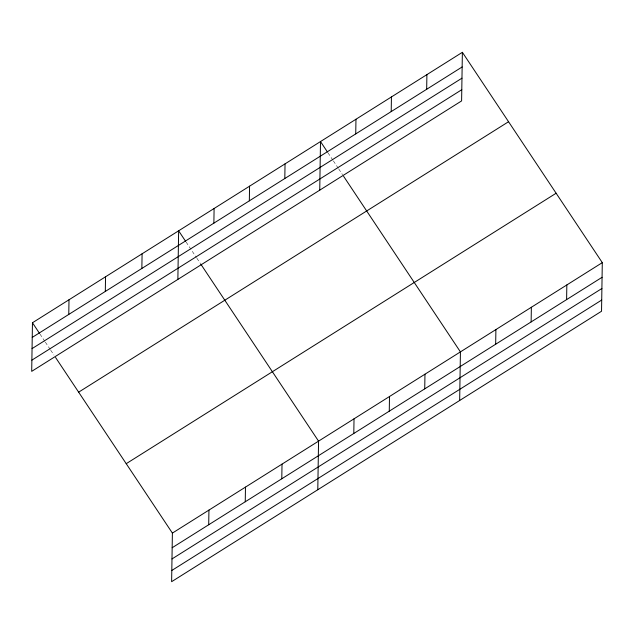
<?xml version="1.0" encoding="UTF-8"?>
<svg xmlns="http://www.w3.org/2000/svg" width="634" height="634" viewBox="0 0 634 634"><rect width="100%" height="100%" fill="white"/><g stroke="black" fill="none" stroke-linecap="round" stroke-linejoin="round"><path stroke-width="0.48" stroke-dasharray="3.17 2.38" d="M328.016 152.857L332.85 160.125M333.389 160.933L338.223 168.192M338.762 169.001L342.518 174.651M186.15 242.109L196.35 257.444M196.889 258.252L200.106 263.094M39.982 334.055L44.816 341.322M45.347 342.13L50.181 349.389M50.72 350.198L53.938 355.04"/><path stroke-width="0.95" d="M32.461 322.761L31.7 371.358L461.607 100.909L462.376 52.313L32.461 322.761L39.443 333.254M68.773 314.424L69.003 299.771M105.315 291.434L105.545 276.781M141.857 268.451L142.087 253.798M55.554 357.465L172.393 533.091L171.624 581.687L601.539 311.239L602.3 262.642L462.376 52.313M177.869 279.404L178.63 230.808L185.611 241.3M208.705 524.754L208.935 510.101M213.872 223.152L214.102 208.499M249.336 200.835L249.566 186.182M245.247 501.763L245.477 487.11M284.809 178.526L285.038 163.873M281.789 478.781L282.019 464.128M319.742 190.16L320.503 141.564L327.485 152.057M317.793 489.733L318.561 441.137L200.645 263.902M355.737 133.901L355.967 119.247M353.796 433.482L354.026 418.828M391.21 111.592L391.44 96.939M389.268 411.165L389.498 396.512M426.674 89.275L426.904 74.63M424.732 388.856L424.962 374.203M459.666 400.49L460.427 351.894L343.588 176.268M495.669 344.23L495.899 329.577M531.134 321.921L531.363 307.268M566.606 299.613L566.836 284.959M32.231 337.415L462.146 66.966M32.057 348.613L461.964 78.172M31.874 360.152L461.782 89.711M78.64 392.169L508.547 121.728M126.214 463.684L556.121 193.235M172.393 533.091L602.3 262.642M172.163 547.744L602.07 277.296M171.988 558.942L601.896 288.502M171.806 570.481L601.714 300.041"/></g></svg>
